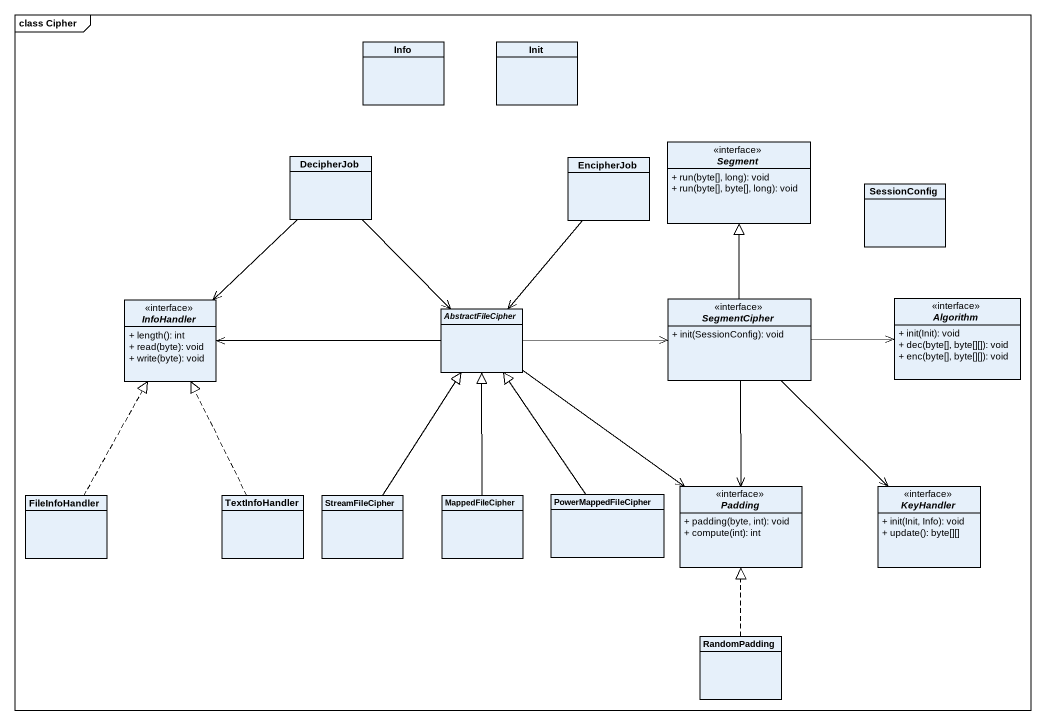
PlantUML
@startuml
mainframe class Cipher
hide circle
hide empty members
skinparam classAttributeIconSize 0
class Info
class Init
interface Segment {
  + run(byte[], long): void
  + run(byte[], byte[], long): void
}
class DecipherJob
class EncipherJob
class SessionConfig
interface InfoHandler {
  + length(): int
  + read(byte): void
  + write(byte): void
}
abstract class AbstractFileCipher
interface SegmentCipher {
  + init(SessionConfig): void
}
interface Algorithm {
  + init(Init): void
  + dec(byte[], byte[][]): void
  + enc(byte[], byte[][]): void
}
class FileInfoHandler
class TextInfoHandler
class StreamFileCipher
class MappedFileCipher
class PowerMappedFileCipher
interface Padding {
  + padding(byte, int): void
  + compute(int): int
}
interface KeyHandler {
  + init(Init, Info): void
  + update(): byte[][]
}
class RandomPadding
DecipherJob --> InfoHandler
DecipherJob --> AbstractFileCipher
EncipherJob --> AbstractFileCipher
AbstractFileCipher -left-> InfoHandler
AbstractFileCipher -right-> SegmentCipher
AbstractFileCipher --> Padding
SegmentCipher -up-|> Segment
SegmentCipher -right-> Algorithm
SegmentCipher --> Padding
SegmentCipher --> KeyHandler
FileInfoHandler .up.|> InfoHandler
TextInfoHandler .up.|> InfoHandler
StreamFileCipher -up-|> AbstractFileCipher
MappedFileCipher -up-|> AbstractFileCipher
PowerMappedFileCipher -up-|> AbstractFileCipher
RandomPadding .up.|> Padding
@enduml
